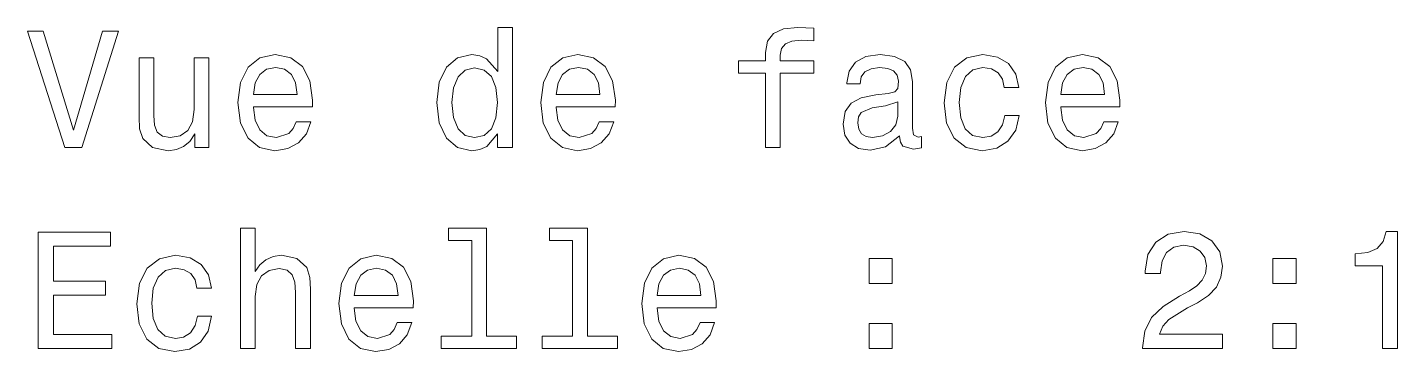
# Model space of a CAD drawing. Extents: x -898 to 594, y 0 to 420.
# Drawn here: x 463.42 to 504.64, y 180.32 to 190.08 of the extents above; entities that cross this region are included whole.
import ezdxf

# ---------------------------------------------------------------- set-up
doc = ezdxf.new("R2010")
doc.units = 0

msp = doc.modelspace()

# ---------------------------------------------------------------- linework, layer by layer
at = {"color": 7, "lineweight": 13}
for points in [[(477.564331, 186.8806), (477.564331, 186.462006), (478.008148, 186.462006), (478.008148, 190.083038), (477.569397, 190.083038), (477.569397, 188.756668), (477.231476, 189.139954), (477.024719, 189.230743), (476.787689, 189.266037), (476.359009, 189.165176), (476.026154, 188.882751), (475.809296, 188.428864), (475.733643, 187.818634), (475.809296, 187.208405), (476.026154, 186.749466), (476.359009, 186.462006), (476.787689, 186.36618), (477.024719, 186.401489), (477.236542, 186.492264)], [(485.623413, 188.701202), (485.623413, 186.462006), (486.06723, 186.462006), (486.06723, 188.701202), (487.075867, 188.701202), (487.075867, 189.079437), (486.06723, 189.079437), (486.06723, 189.245865), (486.102539, 189.447601), (486.218536, 189.583771), (486.415222, 189.664459), (486.697632, 189.694717), (487.075867, 189.674545), (487.075867, 190.057831), (486.596771, 190.083038), (486.163055, 190.037659), (485.860443, 189.901489), (485.678894, 189.664459), (485.623413, 189.326553), (485.623413, 189.079437), (484.811462, 189.079437), (484.811462, 188.701202)], [(465.67746, 189.967056), (464.799927, 186.986496), (463.897186, 189.967056), (463.418091, 189.967056), (464.54776, 186.462006), (465.052094, 186.462006), (466.156555, 189.967056)], [(470.21637, 187.687515), (471.991577, 187.687515), (471.996613, 187.894287), (471.915924, 188.474258), (471.694031, 188.907974), (471.341003, 189.170212), (470.871979, 189.266037), (470.413055, 189.165176), (470.060028, 188.882751), (469.833069, 188.423828), (469.75238, 187.818634), (469.828033, 187.198318), (470.054962, 186.744431), (470.402954, 186.462006), (470.856842, 186.36618), (471.250214, 186.431747), (471.572998, 186.60321), (471.810028, 186.875549), (471.946198, 187.238663), (471.507416, 187.238663), (471.416656, 187.036926), (471.285522, 186.885635), (470.912323, 186.764603), (470.624847, 186.820068), (470.40799, 186.996582), (470.266785, 187.284058), (470.21637, 187.672379)], [(479.324432, 187.687515), (481.09964, 187.687515), (481.104675, 187.894287), (481.023987, 188.474258), (480.802094, 188.907974), (480.449066, 189.170212), (479.980042, 189.266037), (479.521118, 189.165176), (479.168091, 188.882751), (478.941132, 188.423828), (478.860443, 187.818634), (478.936096, 187.198318), (479.163055, 186.744431), (479.511017, 186.462006), (479.964905, 186.36618), (480.358276, 186.431747), (480.681061, 186.60321), (480.918091, 186.875549), (481.05426, 187.238663), (480.615509, 187.238663), (480.524719, 187.036926), (480.393585, 186.885635), (480.020386, 186.764603), (479.732941, 186.820068), (479.516083, 186.996582), (479.374847, 187.284058), (479.324432, 187.672379)], [(489.652954, 186.815033), (489.652954, 186.799896), (489.678162, 186.628433), (489.753815, 186.507401), (490.071533, 186.411575), (490.318665, 186.45192), (490.318665, 186.794861), (490.212769, 186.779724), (490.071533, 186.845291), (490.046326, 187.047028), (490.046326, 188.449036), (489.985809, 188.807114), (489.809296, 189.059265), (489.501648, 189.210571), (489.067932, 189.266037), (488.644318, 189.205521), (488.331635, 189.034058), (488.134949, 188.766754), (488.069397, 188.413742), (488.069397, 188.383469), (488.467804, 188.383469), (488.503113, 188.595291), (488.614044, 188.746582), (488.795624, 188.837372), (489.052826, 188.872665), (489.299927, 188.847458), (489.47644, 188.771805), (489.582367, 188.640686), (489.617645, 188.459122), (489.597473, 188.247314), (489.516785, 188.141403), (489.315063, 188.090973), (488.936829, 188.050629), (488.503113, 187.959839), (488.195465, 187.798462), (488.013916, 187.546295), (487.958435, 187.173096), (488.008881, 186.84024), (488.165222, 186.593124), (488.417358, 186.436783), (488.76535, 186.381317), (489.234375, 186.487228)], [(492.804962, 188.272522), (493.243744, 188.272522), (493.152954, 188.67598), (492.936096, 188.993713), (492.598206, 189.190399), (492.159454, 189.266037), (491.675293, 189.165176), (491.307129, 188.882751), (491.075134, 188.423828), (490.994446, 187.808548), (491.070099, 187.198318), (491.297058, 186.744431), (491.655121, 186.462006), (492.144318, 186.36618), (492.578033, 186.441833), (492.915924, 186.653641), (493.147919, 186.986496), (493.248779, 187.430298), (492.825134, 187.430298), (492.749512, 187.147888), (492.608276, 186.936066), (492.406555, 186.804947), (492.159454, 186.764603), (491.851807, 186.830154), (491.629913, 187.031891), (491.493744, 187.359695), (491.448334, 187.823669), (491.493744, 188.277573), (491.634949, 188.605377), (491.861877, 188.807114), (492.159454, 188.877716), (492.421692, 188.832321), (492.618378, 188.716324), (492.749512, 188.524689)], [(494.504547, 187.687515), (496.279755, 187.687515), (496.28479, 187.894287), (496.204102, 188.474258), (495.982208, 188.907974), (495.629181, 189.170212), (495.160156, 189.266037), (494.701233, 189.165176), (494.348206, 188.882751), (494.121246, 188.423828), (494.040558, 187.818634), (494.116211, 187.198318), (494.34317, 186.744431), (494.691132, 186.462006), (495.14502, 186.36618), (495.538391, 186.431747), (495.861176, 186.60321), (496.098206, 186.875549), (496.234375, 187.238663), (495.795593, 187.238663), (495.704834, 187.036926), (495.5737, 186.885635), (495.2005, 186.764603), (494.913055, 186.820068), (494.696198, 186.996582), (494.554962, 187.284058), (494.504547, 187.672379)], [(468.879913, 189.170212), (468.436096, 189.170212), (468.436096, 187.606812), (468.385681, 187.243713), (468.23941, 186.981461), (468.012482, 186.820068), (467.714905, 186.769638), (467.477875, 186.809982), (467.326599, 186.93103), (467.240845, 187.137802), (467.220673, 187.430298), (467.220673, 189.170212), (466.776886, 189.170212), (466.776886, 187.389954), (466.792023, 187.031891), (466.887817, 186.734344), (467.180328, 186.462006), (467.649353, 186.36618), (467.90152, 186.401489), (468.118378, 186.492264), (468.304962, 186.648605), (468.456268, 186.875549), (468.456268, 186.462006), (468.879913, 186.462006)], [(470.21637, 188.060715), (470.271851, 188.408691), (470.40799, 188.665894), (470.614777, 188.822235), (470.887115, 188.877716), (471.154388, 188.822235), (471.361176, 188.665894), (471.487244, 188.408691), (471.532654, 188.060715)], [(476.863342, 188.86763), (477.155853, 188.797028), (477.377747, 188.600342), (477.508881, 188.272522), (477.559296, 187.818634), (477.508881, 187.359695), (477.377747, 187.031891), (477.155853, 186.830154), (476.863342, 186.764603), (476.585968, 186.830154), (476.374146, 187.031891), (476.232941, 187.364746), (476.187531, 187.818634), (476.232941, 188.267487), (476.374146, 188.595291), (476.585968, 188.797028)], [(479.324432, 188.060715), (479.379913, 188.408691), (479.516083, 188.665894), (479.722839, 188.822235), (479.995178, 188.877716), (480.262482, 188.822235), (480.469238, 188.665894), (480.595337, 188.408691), (480.640717, 188.060715)], [(494.504547, 188.060715), (494.560028, 188.408691), (494.696198, 188.665894), (494.902954, 188.822235), (495.175293, 188.877716), (495.442596, 188.822235), (495.649353, 188.665894), (495.775452, 188.408691), (495.820831, 188.060715)], [(489.602539, 187.410126), (489.542023, 187.147888), (489.380615, 186.946152), (489.13855, 186.815033), (488.841003, 186.769638), (488.649353, 186.794861), (488.513184, 186.875549), (488.42746, 187.016754), (488.402252, 187.21344), (488.422424, 187.389954), (488.503113, 187.516037), (488.825867, 187.657257), (489.234375, 187.717773), (489.602539, 187.838806)], [(463.740845, 180.415176), (465.959869, 180.415176), (465.959869, 180.838806), (464.204834, 180.838806), (464.204834, 182.023972), (465.768219, 182.023972), (465.768219, 182.442551), (464.204834, 182.442551), (464.204834, 183.491547), (465.919525, 183.491547), (465.919525, 183.915176), (463.740845, 183.915176)], [(469.828033, 180.415176), (470.271851, 180.415176), (470.271851, 181.978577), (470.31723, 182.336639), (470.46347, 182.598892), (470.69043, 182.760284), (470.993011, 182.820801), (471.235077, 182.77037), (471.386383, 182.634201), (471.462036, 182.407257), (471.487244, 182.10466), (471.487244, 180.415176), (471.931061, 180.415176), (471.931061, 182.195435), (471.910889, 182.553497), (471.820099, 182.851059), (471.522552, 183.123383), (471.058594, 183.219208), (470.806427, 183.183914), (470.589569, 183.088089), (470.40799, 182.936783), (470.271851, 182.730011), (470.271851, 184.036209), (469.828033, 184.036209)], [(476.782654, 183.66301), (476.782654, 180.788376), (475.869812, 180.788376), (475.869812, 180.415176), (478.134216, 180.415176), (478.134216, 180.788376), (477.22644, 180.788376), (477.22644, 184.036209), (476.08667, 184.036209), (476.08667, 183.66301)], [(479.818665, 183.66301), (479.818665, 180.788376), (478.905853, 180.788376), (478.905853, 180.415176), (481.170258, 180.415176), (481.170258, 180.788376), (480.262482, 180.788376), (480.262482, 184.036209), (479.122711, 184.036209), (479.122711, 183.66301)], [(496.965637, 180.415176), (499.371246, 180.415176), (499.371246, 180.848892), (497.469971, 180.848892), (497.575867, 181.085922), (497.757416, 181.282608), (498.31723, 181.640686), (498.614777, 181.791977), (498.947632, 182.008835), (499.184662, 182.261002), (499.320831, 182.558548), (499.371246, 182.896439), (499.285522, 183.320068), (499.048492, 183.652924), (498.685364, 183.864746), (498.21637, 183.940399), (497.732208, 183.85466), (497.364044, 183.61763), (497.127014, 183.23938), (497.046326, 182.740097), (497.046326, 182.669495), (497.505249, 182.669495), (497.505249, 182.709839), (497.550659, 183.05278), (497.686829, 183.304947), (497.903687, 183.466324), (498.191132, 183.521805), (498.483643, 183.471375), (498.7005, 183.345291), (498.841705, 183.148605), (498.892151, 182.901489), (498.856842, 182.669495), (498.761017, 182.472809), (498.59964, 182.301346), (498.377747, 182.15004), (498.0802, 181.988663), (497.585938, 181.67598), (497.237976, 181.343124), (497.031189, 180.939667), (496.965637, 180.430313)], [(504.17746, 180.415176), (504.636383, 180.415176), (504.636383, 183.940399), (504.293457, 183.940399), (504.202667, 183.632751), (504.021118, 183.42598), (503.743744, 183.304947), (503.360443, 183.264603), (503.360443, 182.906525), (504.17746, 182.906525)], [(468.516785, 182.225693), (468.955566, 182.225693), (468.864777, 182.62915), (468.647919, 182.946884), (468.310028, 183.14357), (467.871246, 183.219208), (467.387115, 183.118347), (467.018951, 182.835922), (466.786957, 182.376999), (466.706268, 181.761719), (466.781921, 181.151489), (467.008881, 180.697601), (467.366943, 180.415176), (467.85614, 180.319351), (468.289856, 180.395004), (468.627747, 180.606812), (468.859741, 180.939667), (468.960602, 181.383469), (468.536957, 181.383469), (468.461304, 181.101059), (468.320099, 180.889236), (468.118378, 180.758118), (467.871246, 180.717773), (467.563629, 180.783325), (467.341705, 180.985062), (467.205566, 181.312866), (467.160156, 181.776855), (467.205566, 182.230743), (467.346771, 182.558548), (467.5737, 182.760284), (467.871246, 182.830887), (468.133514, 182.785492), (468.3302, 182.669495), (468.461304, 182.477859)], [(473.25238, 181.640686), (475.027588, 181.640686), (475.032654, 181.847458), (474.951965, 182.427429), (474.730042, 182.861145), (474.377014, 183.123383), (473.90799, 183.219208), (473.449066, 183.118347), (473.096039, 182.835922), (472.86911, 182.376999), (472.788391, 181.771805), (472.864044, 181.151489), (473.091003, 180.697601), (473.438995, 180.415176), (473.892883, 180.319351), (474.286255, 180.384918), (474.609009, 180.556381), (474.846039, 180.82872), (474.982208, 181.191833), (474.543457, 181.191833), (474.452667, 180.990097), (474.321533, 180.838806), (473.948334, 180.717773), (473.660889, 180.773239), (473.444031, 180.949753), (473.302826, 181.237228), (473.25238, 181.625549)], [(482.360443, 181.640686), (484.135681, 181.640686), (484.140717, 181.847458), (484.060028, 182.427429), (483.838104, 182.861145), (483.485107, 183.123383), (483.016083, 183.219208), (482.557129, 183.118347), (482.204102, 182.835922), (481.977173, 182.376999), (481.896484, 181.771805), (481.972137, 181.151489), (482.199066, 180.697601), (482.547058, 180.415176), (483.000946, 180.319351), (483.394318, 180.384918), (483.717072, 180.556381), (483.954102, 180.82872), (484.090271, 181.191833), (483.65152, 181.191833), (483.56073, 180.990097), (483.429626, 180.838806), (483.056427, 180.717773), (482.768951, 180.773239), (482.552094, 180.949753), (482.410889, 181.237228), (482.360443, 181.625549)], [(488.740143, 182.371948), (489.436096, 182.371948), (489.436096, 183.123383), (488.740143, 183.123383)], [(500.884216, 182.371948), (501.5802, 182.371948), (501.5802, 183.123383), (500.884216, 183.123383)], [(473.25238, 182.013885), (473.307861, 182.361862), (473.444031, 182.619064), (473.650787, 182.775406), (473.923126, 182.830887), (474.19043, 182.775406), (474.397186, 182.619064), (474.523285, 182.361862), (474.568665, 182.013885)], [(482.360443, 182.013885), (482.415924, 182.361862), (482.552094, 182.619064), (482.758881, 182.775406), (483.031189, 182.830887), (483.298492, 182.775406), (483.505249, 182.619064), (483.631348, 182.361862), (483.676727, 182.013885)], [(488.740143, 180.415176), (489.436096, 180.415176), (489.436096, 181.166611), (488.740143, 181.166611)], [(500.884216, 180.415176), (501.5802, 180.415176), (501.5802, 181.166611), (500.884216, 181.166611)]]:
    msp.add_lwpolyline(points, close=True, dxfattribs=at)

doc.saveas('drawing.dxf')
